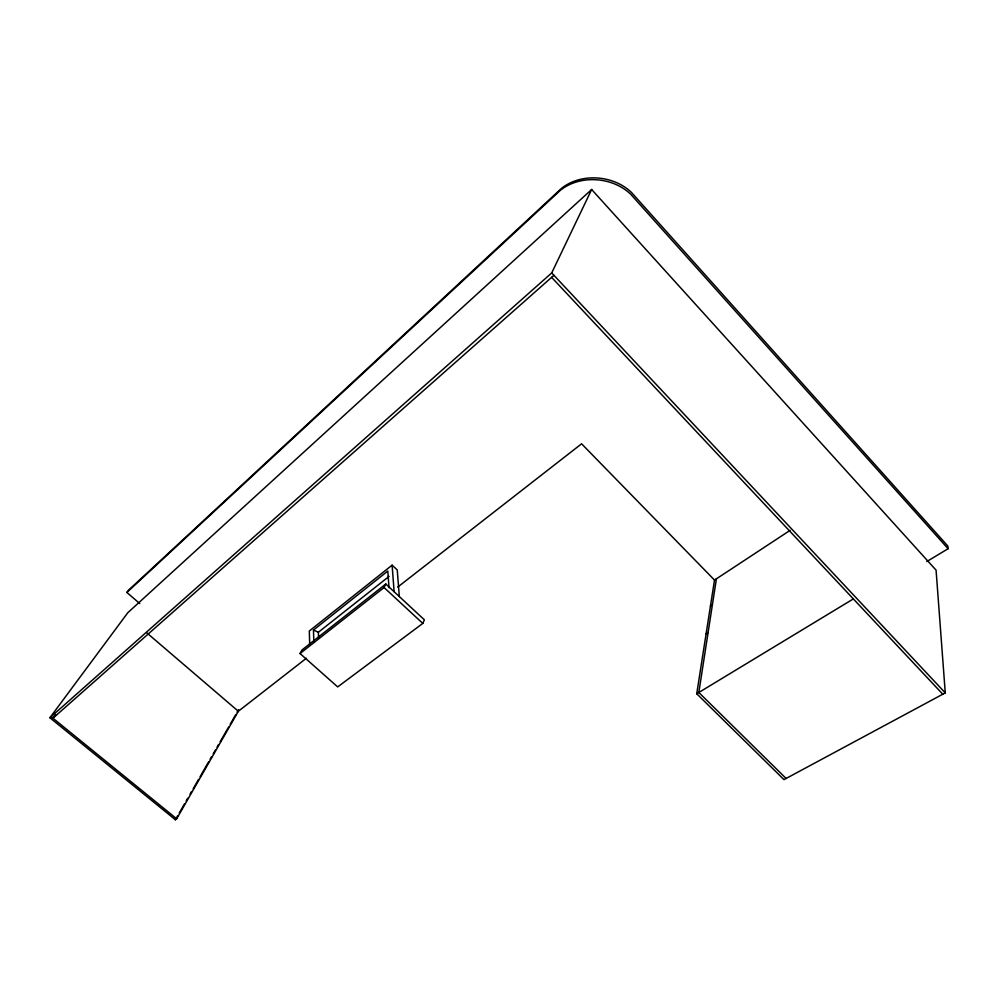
<?xml version="1.0" encoding="UTF-8"?>
<svg xmlns="http://www.w3.org/2000/svg" width="998" height="998" viewBox="0 0 998 998"><rect width="100%" height="100%" fill="white"/><g stroke="black" fill="none" stroke-linecap="round" stroke-linejoin="round"><path stroke-width="1.5" d="M716.402 578.828L698.825 692.487L786.112 778.465M146.718 632.794L238.347 711.262L176.671 818.797L175.386 819.745L49.9 717.762L127.794 612.735L591.652 189.508L936.074 570.145L945.268 692.886L783.966 779.613L696.729 693.76L714.506 580.075L790.054 530.387M422.79 623.413L424.375 619.82L385.814 584.017L301.982 649.972L300.036 653.528L337.686 686.911L422.79 623.413L384.068 587.523L385.814 584.017M49.9 717.762L551.707 272.928L591.652 189.508M175.386 819.745L177.706 815.715M179.241 813.033L184.655 803.615M186.189 800.932L187.736 798.238M190.057 794.208L191.591 791.514M193.138 788.832L198.54 779.426M200.087 776.731L208.57 761.948M210.116 759.253L211.663 756.571M213.21 753.877L215.518 749.847M217.065 747.165L218.612 744.471M220.146 741.788L228.642 726.993M230.189 724.311L235.59 714.892M238.609 709.64L237.125 712.21L306.374 658.256M55.738 714.443L52.969 718.198L553.927 275.311M139.782 603.59L126.871 592.45L128.63 590.13L561.537 188.323C581.397 172.604 613.583 175.062 631.597 192.577L947.863 546.068L948.1 548.725L926.78 561.562M126.871 592.45L560.577 190.119C580.512 174.363 612.784 176.846 630.861 194.398L948.1 548.725M399.325 596.554L397.241 569.945L392.114 565.155L309.318 630.998L309.717 644.833M313.834 641.976L313.472 630.037L387.798 571.056L389.008 587.71M318.587 638.396L318.387 632.233L389.083 576.395M300.036 653.528L384.068 587.523M397.703 587.086L581.585 443.798L714.506 580.075M710.426 606.185L712.372 604.925M706.11 633.742L708.106 632.483M696.729 693.76L853.352 598.912M313.472 630.037L318.387 632.233M51.11 716.689L176.671 818.797M551.62 277.357L942.786 694.221M551.707 272.928L945.268 692.886M392.114 565.155L394.123 591.727"/></g></svg>
